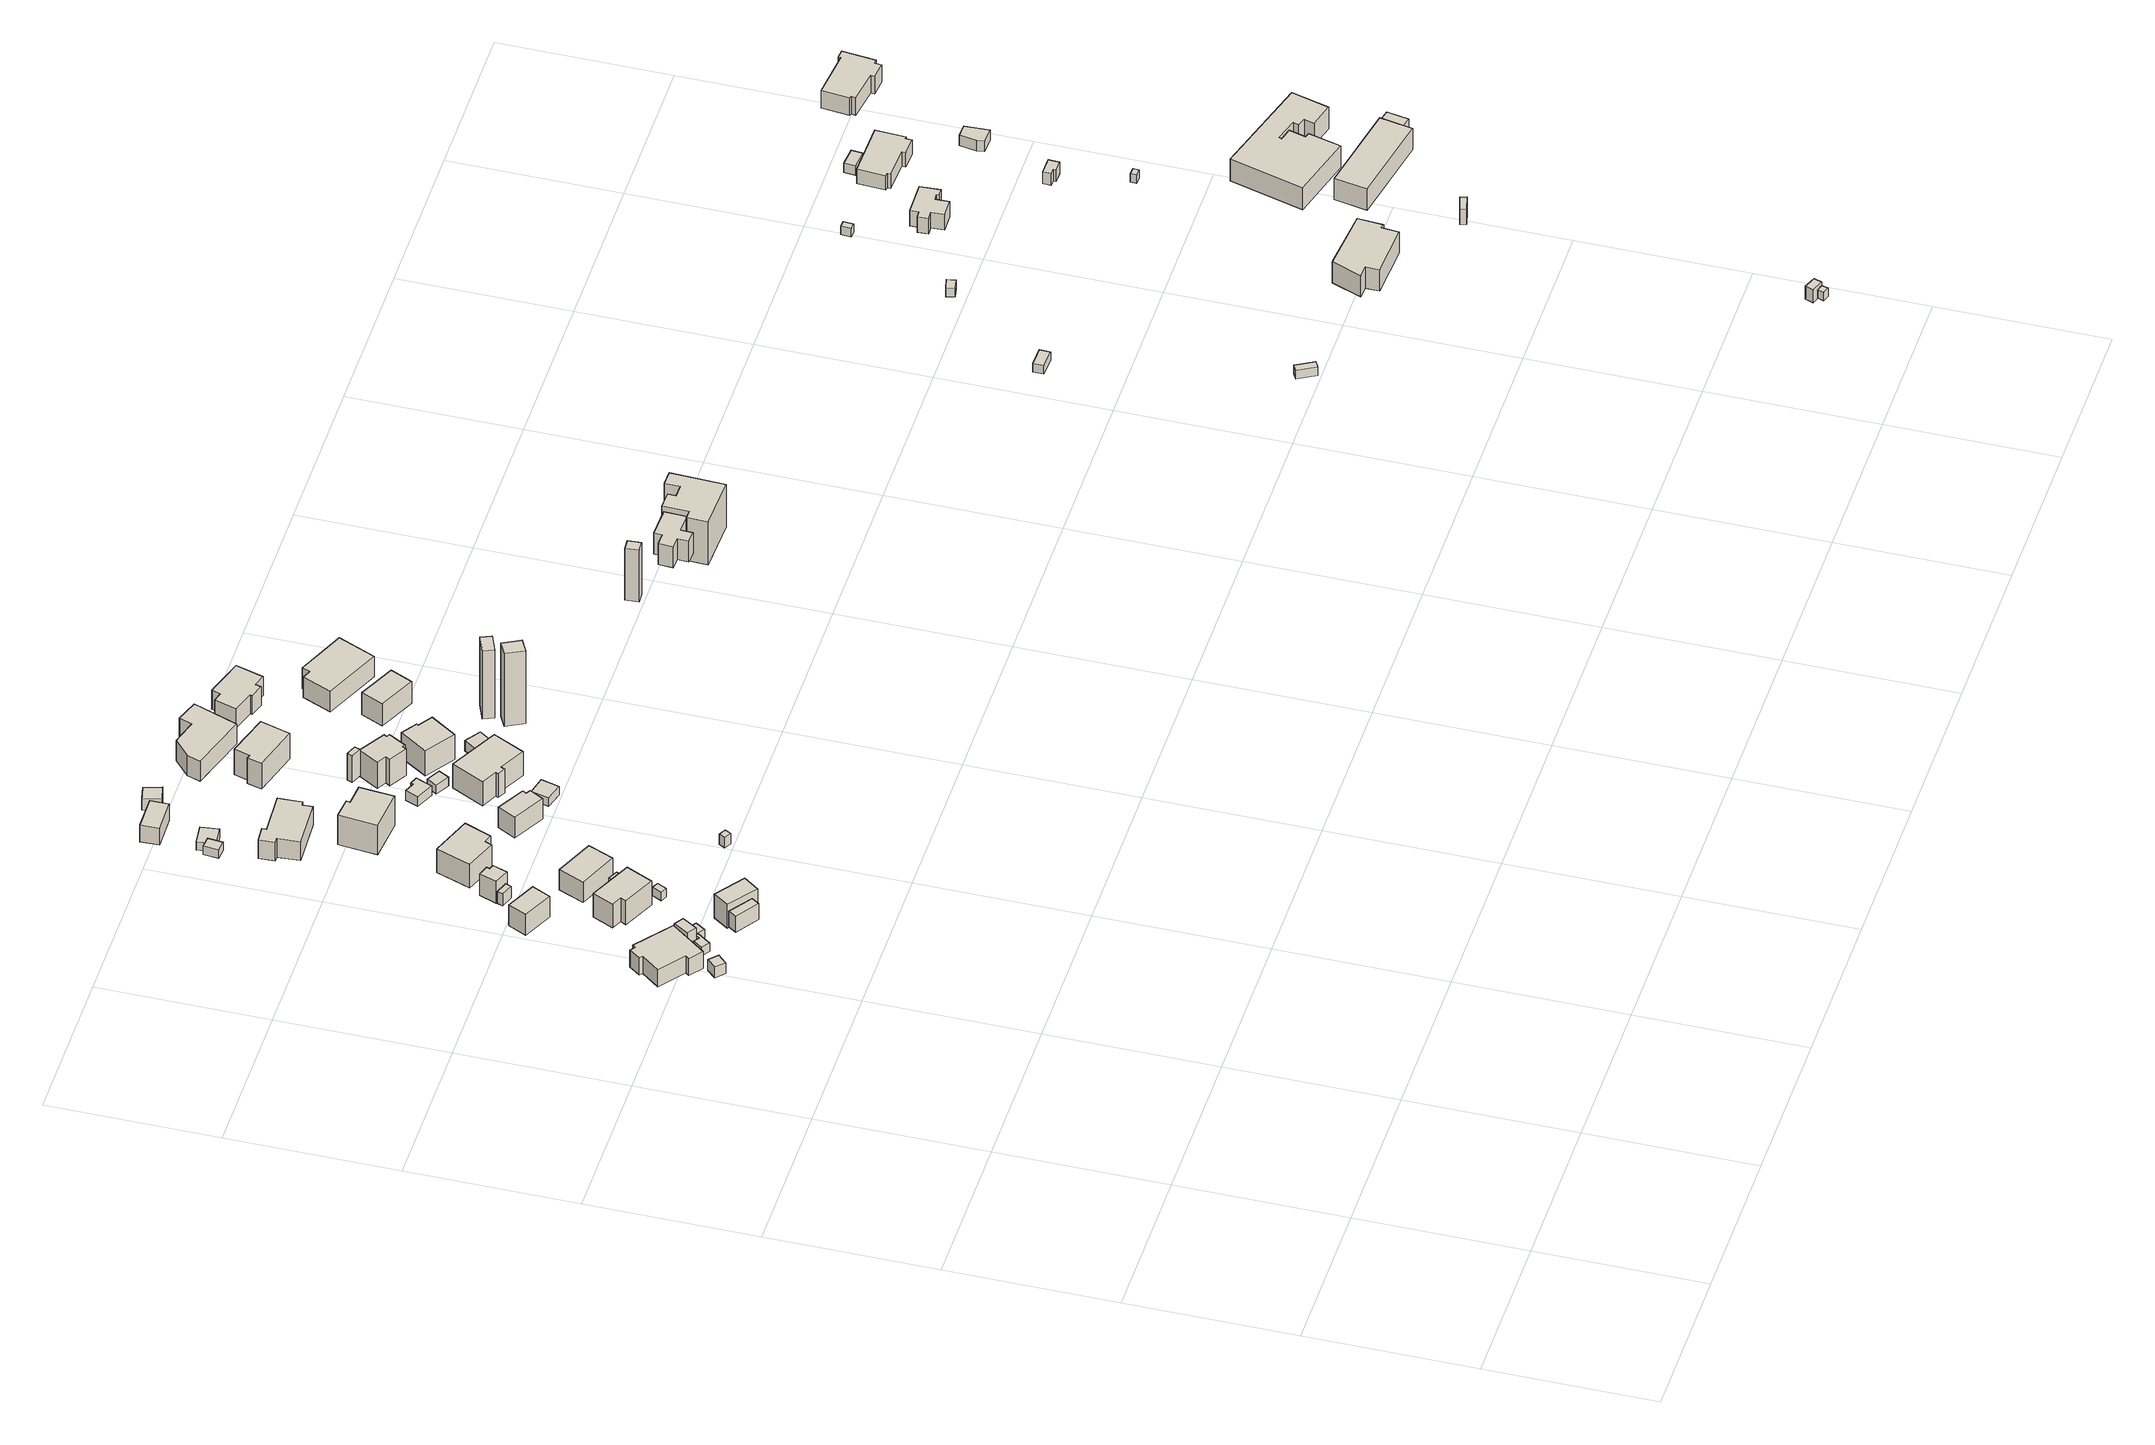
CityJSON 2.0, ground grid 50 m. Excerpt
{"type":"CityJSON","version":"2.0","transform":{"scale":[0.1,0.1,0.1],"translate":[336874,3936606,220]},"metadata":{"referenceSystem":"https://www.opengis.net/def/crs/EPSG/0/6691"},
"CityObjects":{
"building1":{"type":"Building","attributes":{"usage":"411","measuredHeight":4.4,"storeysAboveGround":1,"BuildingIDAttribute.prefecture":"14","BuildingIDAttribute.city":"14151","BuildingDetailAttribute.totalFloorArea":10.58,"BuildingDetailAttribute.buildingFootprintArea":10.58,"BuildingDetailAttribute.buildingStructureType":"601","BuildingDetailAttribute.buildingStructureOrgType":"1","BuildingDetailAttribute.orgUsage":"10","BuildingDetailAttribute.surveyYear":2015},"geometry":[{"type":"Solid","lod":"1","boundaries":[[[[0,1,2,3]],[[2,4,5,3]],[[1,6,4,2]],[[0,7,6,1]],[[3,5,7,0]],[[4,6,7,5]]]]}]},
"building2":{"type":"Building","attributes":{"usage":"411","measuredHeight":7.5,"storeysAboveGround":1,"BuildingIDAttribute.prefecture":"14","BuildingIDAttribute.city":"14151","BuildingDetailAttribute.totalFloorArea":153.77,"BuildingDetailAttribute.buildingFootprintArea":153.77,"BuildingDetailAttribute.buildingStructureType":"601","BuildingDetailAttribute.buildingStructureOrgType":"1","BuildingDetailAttribute.orgUsage":"10","BuildingDetailAttribute.surveyYear":2015},"geometry":[{"type":"Solid","lod":"1","boundaries":[[[[8,9,10,11,12,13,14,15,16,17]],[[16,18,19,17]],[[15,20,18,16]],[[14,21,20,15]],[[13,22,21,14]],[[12,23,22,13]],[[11,24,23,12]],[[10,25,24,11]],[[9,26,25,10]],[[8,27,26,9]],[[17,19,27,8]],[[18,20,21,22,23,24,25,26,27,19]]]]}]},
"building3":{"type":"Building","attributes":{"BuildingIDAttribute.prefecture":"14","BuildingIDAttribute.city":"14151","BuildingDetailAttribute.surveyYear":2015},"geometry":[{"type":"Solid","lod":"1","boundaries":[[[[28,29,30,31,32,33]],[[32,34,35,33]],[[31,36,34,32]],[[30,37,36,31]],[[29,38,37,30]],[[28,39,38,29]],[[33,35,39,28]],[[34,36,37,38,39,35]]]]}]},
"building4":{"type":"Building","attributes":{"usage":"411","measuredHeight":6.5,"storeysAboveGround":1,"BuildingIDAttribute.prefecture":"14","BuildingIDAttribute.city":"14151","BuildingDetailAttribute.totalFloorArea":54.73,"BuildingDetailAttribute.buildingFootprintArea":54.73,"BuildingDetailAttribute.buildingStructureType":"610","BuildingDetailAttribute.buildingStructureOrgType":"2","BuildingDetailAttribute.orgUsage":"10","BuildingDetailAttribute.surveyYear":2015},"geometry":[{"type":"Solid","lod":"1","boundaries":[[[[40,41,42,43]],[[42,44,45,43]],[[41,46,44,42]],[[40,47,46,41]],[[43,45,47,40]],[[44,46,47,45]]]]}]},
"building5":{"type":"Building","attributes":{"measuredHeight":3.3,"BuildingIDAttribute.prefecture":"14","BuildingIDAttribute.city":"14151","BuildingDetailAttribute.surveyYear":2015},"geometry":[{"type":"Solid","lod":"1","boundaries":[[[[48,49,50,51]],[[50,52,53,51]],[[49,54,52,50]],[[48,55,54,49]],[[51,53,55,48]],[[52,54,55,53]]]]}]},
"building6":{"type":"Building","attributes":{"usage":"411","measuredHeight":7.9,"storeysAboveGround":2,"BuildingIDAttribute.prefecture":"14","BuildingIDAttribute.city":"14151","BuildingDetailAttribute.totalFloorArea":84.66,"BuildingDetailAttribute.buildingFootprintArea":42.33,"BuildingDetailAttribute.buildingStructureType":"601","BuildingDetailAttribute.buildingStructureOrgType":"1","BuildingDetailAttribute.orgUsage":"10","BuildingDetailAttribute.surveyYear":2015},"geometry":[{"type":"Solid","lod":"1","boundaries":[[[[56,57,58,59]],[[58,60,61,59]],[[57,62,60,58]],[[56,63,62,57]],[[59,61,63,56]],[[60,62,63,61]]]]}]},
"building7":{"type":"Building","attributes":{"measuredHeight":14,"BuildingIDAttribute.prefecture":"14","BuildingIDAttribute.city":"14151","BuildingDetailAttribute.surveyYear":2015,"BuildingLandSlideRiskAttribute.description":"1","BuildingLandSlideRiskAttribute.areaType":"1"},"geometry":[{"type":"Solid","lod":"1","boundaries":[[[[64,65,66,67]],[[66,68,69,67]],[[65,70,68,66]],[[64,71,70,65]],[[67,69,71,64]],[[68,70,71,69]]]]}]},
"building8":{"type":"Building","attributes":{"usage":"411","measuredHeight":9.8,"storeysAboveGround":1,"BuildingIDAttribute.prefecture":"14","BuildingIDAttribute.city":"14151","BuildingDetailAttribute.totalFloorArea":97.08,"BuildingDetailAttribute.buildingFootprintArea":97.08,"BuildingDetailAttribute.buildingStructureType":"601","BuildingDetailAttribute.buildingStructureOrgType":"1","BuildingDetailAttribute.orgUsage":"10","BuildingDetailAttribute.surveyYear":2015},"geometry":[{"type":"Solid","lod":"1","boundaries":[[[[72,73,74,75,76,77]],[[76,78,79,77]],[[75,80,78,76]],[[74,81,80,75]],[[73,82,81,74]],[[72,83,82,73]],[[77,79,83,72]],[[78,80,81,82,83,79]]]]}]},
"building9":{"type":"Building","attributes":{"usage":"411","measuredHeight":14.3,"storeysAboveGround":1,"BuildingIDAttribute.prefecture":"14","BuildingIDAttribute.city":"14151","BuildingDetailAttribute.totalFloorArea":48.82,"BuildingDetailAttribute.buildingFootprintArea":48.82,"BuildingDetailAttribute.buildingStructureType":"601","BuildingDetailAttribute.buildingStructureOrgType":"1","BuildingDetailAttribute.orgUsage":"10","BuildingDetailAttribute.surveyYear":2015,"BuildingLandSlideRiskAttribute.description":"1","BuildingLandSlideRiskAttribute.areaType":"1"},"geometry":[{"type":"Solid","lod":"1","boundaries":[[[[84,85,86,87]],[[86,88,89,87]],[[85,90,88,86]],[[84,91,90,85]],[[87,89,91,84]],[[88,90,91,89]]]]}]},
"building10":{"type":"Building","attributes":{"measuredHeight":5.8,"BuildingIDAttribute.prefecture":"14","BuildingIDAttribute.city":"14151","BuildingDetailAttribute.surveyYear":2015},"geometry":[{"type":"Solid","lod":"1","boundaries":[[[[92,93,94,95]],[[94,96,97,95]],[[93,98,96,94]],[[92,99,98,93]],[[95,97,99,92]],[[96,98,99,97]]]]}]},
"building11":{"type":"Building","attributes":{"usage":"411","measuredHeight":8.1,"storeysAboveGround":1,"BuildingIDAttribute.prefecture":"14","BuildingIDAttribute.city":"14151","BuildingDetailAttribute.totalFloorArea":20.91,"BuildingDetailAttribute.buildingFootprintArea":20.91,"BuildingDetailAttribute.buildingStructureType":"601","BuildingDetailAttribute.buildingStructureOrgType":"1","BuildingDetailAttribute.orgUsage":"10","BuildingDetailAttribute.surveyYear":2015},"geometry":[{"type":"Solid","lod":"1","boundaries":[[[[100,101,102,103,104,105]],[[104,106,107,105]],[[103,108,106,104]],[[102,109,108,103]],[[101,110,109,102]],[[100,111,110,101]],[[105,107,111,100]],[[106,108,109,110,111,107]]]]}]},
"building12":{"type":"Building","attributes":{"BuildingIDAttribute.prefecture":"14","BuildingIDAttribute.city":"14151","BuildingDetailAttribute.surveyYear":2015},"geometry":[{"type":"Solid","lod":"1","boundaries":[[[[112,113,114,115]],[[114,116,117,115]],[[113,118,116,114]],[[112,119,118,113]],[[115,117,119,112]],[[116,118,119,117]]]]}]},
"building13":{"type":"Building","attributes":{"measuredHeight":3.6,"BuildingIDAttribute.prefecture":"14","BuildingIDAttribute.city":"14151","BuildingDetailAttribute.surveyYear":2015},"geometry":[{"type":"Solid","lod":"1","boundaries":[[[[120,121,122,123]],[[122,124,125,123]],[[121,126,124,122]],[[120,127,126,121]],[[123,125,127,120]],[[124,126,127,125]]]]}]},
"building14":{"type":"Building","attributes":{"usage":"411","measuredHeight":8.9,"storeysAboveGround":1,"BuildingIDAttribute.prefecture":"14","BuildingIDAttribute.city":"14151","BuildingDetailAttribute.totalFloorArea":82.76,"BuildingDetailAttribute.buildingFootprintArea":82.76,"BuildingDetailAttribute.buildingStructureType":"601","BuildingDetailAttribute.buildingStructureOrgType":"1","BuildingDetailAttribute.orgUsage":"10","BuildingDetailAttribute.surveyYear":2015},"geometry":[{"type":"Solid","lod":"1","boundaries":[[[[128,129,130,131]],[[130,132,133,131]],[[129,134,132,130]],[[128,135,134,129]],[[131,133,135,128]],[[132,134,135,133]]]]}]},
"building15":{"type":"Building","attributes":{"usage":"411","measuredHeight":10.6,"storeysAboveGround":1,"BuildingIDAttribute.prefecture":"14","BuildingIDAttribute.city":"14151","BuildingDetailAttribute.totalFloorArea":107.35,"BuildingDetailAttribute.buildingFootprintArea":107.35,"BuildingDetailAttribute.buildingStructureType":"601","BuildingDetailAttribute.buildingStructureOrgType":"1","BuildingDetailAttribute.orgUsage":"10","BuildingDetailAttribute.surveyYear":2015},"geometry":[{"type":"Solid","lod":"1","boundaries":[[[[136,137,138,139,140,141]],[[140,142,143,141]],[[139,144,142,140]],[[138,145,144,139]],[[137,146,145,138]],[[136,147,146,137]],[[141,143,147,136]],[[142,144,145,146,147,143]]]]}]},
"building16":{"type":"Building","attributes":{"BuildingIDAttribute.prefecture":"14","BuildingIDAttribute.city":"14151","BuildingDetailAttribute.surveyYear":2015},"geometry":[{"type":"Solid","lod":"1","boundaries":[[[[148,149,150,151]],[[150,152,153,151]],[[149,154,152,150]],[[148,155,154,149]],[[151,153,155,148]],[[152,154,155,153]]]]}]},
"building17":{"type":"Building","attributes":{"usage":"411","storeysAboveGround":1,"BuildingIDAttribute.prefecture":"14","BuildingIDAttribute.city":"14151","BuildingDetailAttribute.totalFloorArea":27.87,"BuildingDetailAttribute.buildingFootprintArea":27.87,"BuildingDetailAttribute.buildingStructureType":"601","BuildingDetailAttribute.buildingStructureOrgType":"1","BuildingDetailAttribute.orgUsage":"10","BuildingDetailAttribute.surveyYear":2015},"geometry":[{"type":"Solid","lod":"1","boundaries":[[[[156,157,158,159]],[[158,160,161,159]],[[157,162,160,158]],[[156,163,162,157]],[[159,161,163,156]],[[160,162,163,161]]]]}]},
"building18":{"type":"Building","attributes":{"usage":"422","measuredHeight":7.8,"storeysAboveGround":2,"BuildingIDAttribute.prefecture":"14","BuildingIDAttribute.city":"14151","BuildingDetailAttribute.totalFloorArea":240.79,"BuildingDetailAttribute.buildingFootprintArea":120.39,"BuildingDetailAttribute.buildingStructureType":"601","BuildingDetailAttribute.buildingStructureOrgType":"1","BuildingDetailAttribute.orgUsage":"137","BuildingDetailAttribute.surveyYear":2015},"geometry":[{"type":"Solid","lod":"1","boundaries":[[[[164,165,166,167,168,169,170,171,172,173]],[[172,174,175,173]],[[171,176,174,172]],[[170,177,176,171]],[[169,178,177,170]],[[168,179,178,169]],[[167,180,179,168]],[[166,181,180,167]],[[165,182,181,166]],[[164,183,182,165]],[[173,175,183,164]],[[174,176,177,178,179,180,181,182,183,175]]]]}]},
"building19":{"type":"Building","attributes":{"measuredHeight":4.5,"BuildingIDAttribute.prefecture":"14","BuildingIDAttribute.city":"14151","BuildingDetailAttribute.surveyYear":2015,"BuildingLandSlideRiskAttribute.description":"1","BuildingLandSlideRiskAttribute.areaType":"1"},"geometry":[{"type":"Solid","lod":"1","boundaries":[[[[184,185,186,187]],[[186,188,189,187]],[[185,190,188,186]],[[184,191,190,185]],[[187,189,191,184]],[[188,190,191,189]]]]}]},
"building20":{"type":"Building","attributes":{"usage":"411","measuredHeight":7.5,"storeysAboveGround":1,"BuildingIDAttribute.prefecture":"14","BuildingIDAttribute.city":"14151","BuildingDetailAttribute.totalFloorArea":47.22,"BuildingDetailAttribute.buildingFootprintArea":47.22,"BuildingDetailAttribute.buildingStructureType":"601","BuildingDetailAttribute.buildingStructureOrgType":"1","BuildingDetailAttribute.orgUsage":"10","BuildingDetailAttribute.surveyYear":2015},"geometry":[{"type":"Solid","lod":"1","boundaries":[[[[192,193,194,195]],[[194,196,197,195]],[[193,198,196,194]],[[192,199,198,193]],[[195,197,199,192]],[[196,198,199,197]]]]}]},
"building21":{"type":"Building","attributes":{"measuredHeight":11.7,"BuildingIDAttribute.prefecture":"14","BuildingIDAttribute.city":"14151","BuildingDetailAttribute.surveyYear":2015},"geometry":[{"type":"Solid","lod":"1","boundaries":[[[[200,201,202,203,204,205]],[[204,206,207,205]],[[203,208,206,204]],[[202,209,208,203]],[[201,210,209,202]],[[200,211,210,201]],[[205,207,211,200]],[[206,208,209,210,211,207]]]]}]},
"building22":{"type":"Building","attributes":{"usage":"411","measuredHeight":9.3,"storeysAboveGround":1,"BuildingIDAttribute.prefecture":"14","BuildingIDAttribute.city":"14151","BuildingDetailAttribute.totalFloorArea":50.62,"BuildingDetailAttribute.buildingFootprintArea":50.62,"BuildingDetailAttribute.buildingStructureType":"601","BuildingDetailAttribute.buildingStructureOrgType":"1","BuildingDetailAttribute.orgUsage":"10","BuildingDetailAttribute.surveyYear":2015},"geometry":[{"type":"Solid","lod":"1","boundaries":[[[[212,213,214,215,216,217]],[[216,218,219,217]],[[215,220,218,216]],[[214,221,220,215]],[[213,222,221,214]],[[212,223,222,213]],[[217,219,223,212]],[[218,220,221,222,223,219]]]]}]},
"building23":{"type":"Building","attributes":{"usage":"411","measuredHeight":4.7,"storeysAboveGround":1,"BuildingIDAttribute.prefecture":"14","BuildingIDAttribute.city":"14151","BuildingDetailAttribute.totalFloorArea":20.16,"BuildingDetailAttribute.buildingFootprintArea":20.16,"BuildingDetailAttribute.buildingStructureType":"601","BuildingDetailAttribute.buildingStructureOrgType":"1","BuildingDetailAttribute.orgUsage":"10","BuildingDetailAttribute.surveyYear":2015},"geometry":[{"type":"Solid","lod":"1","boundaries":[[[[224,225,226,227]],[[226,228,229,227]],[[225,230,228,226]],[[224,231,230,225]],[[227,229,231,224]],[[228,230,231,229]]]]}]},
"building24":{"type":"Building","attributes":{"usage":"411","measuredHeight":3.9,"storeysAboveGround":1,"BuildingIDAttribute.prefecture":"14","BuildingIDAttribute.city":"14151","BuildingDetailAttribute.totalFloorArea":21.6,"BuildingDetailAttribute.buildingFootprintArea":21.6,"BuildingDetailAttribute.buildingStructureType":"601","BuildingDetailAttribute.buildingStructureOrgType":"1","BuildingDetailAttribute.orgUsage":"10","BuildingDetailAttribute.surveyYear":2015},"geometry":[{"type":"Solid","lod":"1","boundaries":[[[[232,233,234,235,236,237]],[[236,238,239,237]],[[235,240,238,236]],[[234,241,240,235]],[[233,242,241,234]],[[232,243,242,233]],[[237,239,243,232]],[[238,240,241,242,243,239]]]]}]},
"building25":{"type":"Building","attributes":{"usage":"411","storeysAboveGround":1,"BuildingIDAttribute.prefecture":"14","BuildingIDAttribute.city":"14151","BuildingDetailAttribute.totalFloorArea":25.64,"BuildingDetailAttribute.buildingFootprintArea":25.64,"BuildingDetailAttribute.buildingStructureType":"601","BuildingDetailAttribute.buildingStructureOrgType":"1","BuildingDetailAttribute.orgUsage":"10","BuildingDetailAttribute.surveyYear":2015},"geometry":[{"type":"Solid","lod":"1","boundaries":[[[[244,245,246,247]],[[246,248,249,247]],[[245,250,248,246]],[[244,251,250,245]],[[247,249,251,244]],[[248,250,251,249]]]]}]},
"building26":{"type":"Building","attributes":{"measuredHeight":4.1,"BuildingIDAttribute.prefecture":"14","BuildingIDAttribute.city":"14151","BuildingDetailAttribute.surveyYear":2015},"geometry":[{"type":"Solid","lod":"1","boundaries":[[[[252,253,254,255]],[[254,256,257,255]],[[253,258,256,254]],[[252,259,258,253]],[[255,257,259,252]],[[256,258,259,257]]]]}]},
"building27":{"type":"Building","attributes":{"usage":"411","measuredHeight":10,"storeysAboveGround":2,"BuildingIDAttribute.prefecture":"14","BuildingIDAttribute.city":"14151","BuildingDetailAttribute.totalFloorArea":297.72,"BuildingDetailAttribute.buildingFootprintArea":148.86,"BuildingDetailAttribute.buildingStructureType":"610","BuildingDetailAttribute.buildingStructureOrgType":"2","BuildingDetailAttribute.orgUsage":"10","BuildingDetailAttribute.surveyYear":2015},"geometry":[{"type":"Solid","lod":"1","boundaries":[[[[260,261,262,263,264,265,266,267]],[[266,268,269,267]],[[265,270,268,266]],[[264,271,270,265]],[[263,272,271,264]],[[262,273,272,263]],[[261,274,273,262]],[[260,275,274,261]],[[267,269,275,260]],[[268,270,271,272,273,274,275,269]]]]}]},
"building28":{"type":"Building","attributes":{"measuredHeight":13.8,"BuildingIDAttribute.prefecture":"14","BuildingIDAttribute.city":"14151","BuildingDetailAttribute.surveyYear":2015},"geometry":[{"type":"Solid","lod":"1","boundaries":[[[[276,277,278,279]],[[278,280,281,279]],[[277,282,280,278]],[[276,283,282,277]],[[279,281,283,276]],[[280,282,283,281]]]]}]},
"building29":{"type":"Building","attributes":{"usage":"411","measuredHeight":10.7,"storeysAboveGround":2,"BuildingIDAttribute.prefecture":"14","BuildingIDAttribute.city":"14151","BuildingDetailAttribute.totalFloorArea":132.9,"BuildingDetailAttribute.buildingFootprintArea":66.45,"BuildingDetailAttribute.buildingStructureType":"610","BuildingDetailAttribute.buildingStructureOrgType":"2","BuildingDetailAttribute.orgUsage":"10","BuildingDetailAttribute.surveyYear":2015},"geometry":[{"type":"Solid","lod":"1","boundaries":[[[[284,285,286,287,288,289,290,291,292,293]],[[292,294,295,293]],[[291,296,294,292]],[[290,297,296,291]],[[289,298,297,290]],[[288,299,298,289]],[[287,300,299,288]],[[286,301,300,287]],[[285,302,301,286]],[[284,303,302,285]],[[293,295,303,284]],[[294,296,297,298,299,300,301,302,303,295]]]]}]},
"building30":{"type":"Building","attributes":{"usage":"411","measuredHeight":11,"storeysAboveGround":2,"BuildingIDAttribute.prefecture":"14","BuildingIDAttribute.city":"14151","BuildingDetailAttribute.totalFloorArea":171.11,"BuildingDetailAttribute.buildingFootprintArea":85.56,"BuildingDetailAttribute.buildingStructureType":"601","BuildingDetailAttribute.buildingStructureOrgType":"1","BuildingDetailAttribute.orgUsage":"10","BuildingDetailAttribute.surveyYear":2015},"geometry":[{"type":"Solid","lod":"1","boundaries":[[[[304,305,306,307,308,309]],[[308,310,311,309]],[[307,312,310,308]],[[306,313,312,307]],[[305,314,313,306]],[[304,315,314,305]],[[309,311,315,304]],[[310,312,313,314,315,311]]]]}]},
"building31":{"type":"Building","attributes":{"usage":"413","measuredHeight":8.9,"storeysAboveGround":2,"BuildingIDAttribute.prefecture":"14","BuildingIDAttribute.city":"14151","BuildingDetailAttribute.totalFloorArea":342.87,"BuildingDetailAttribute.buildingFootprintArea":171.44,"BuildingDetailAttribute.buildingStructureType":"601","BuildingDetailAttribute.buildingStructureOrgType":"1","BuildingDetailAttribute.orgUsage":"30","BuildingDetailAttribute.surveyYear":2015},"geometry":[{"type":"Solid","lod":"1","boundaries":[[[[316,317,318,319,320,321,322]],[[321,323,324,322]],[[320,325,323,321]],[[319,326,325,320]],[[318,327,326,319]],[[317,328,327,318]],[[316,329,328,317]],[[322,324,329,316]],[[323,325,326,327,328,329,324]]]]}]},
"building32":{"type":"Building","attributes":{"usage":"411","measuredHeight":9.3,"storeysAboveGround":2,"BuildingIDAttribute.prefecture":"14","BuildingIDAttribute.city":"14151","BuildingDetailAttribute.totalFloorArea":166.06,"BuildingDetailAttribute.buildingFootprintArea":83.03,"BuildingDetailAttribute.buildingStructureType":"610","BuildingDetailAttribute.buildingStructureOrgType":"2","BuildingDetailAttribute.orgUsage":"10","BuildingDetailAttribute.surveyYear":2015},"geometry":[{"type":"Solid","lod":"1","boundaries":[[[[330,331,332,333,334,335]],[[334,336,337,335]],[[333,338,336,334]],[[332,339,338,333]],[[331,340,339,332]],[[330,341,340,331]],[[335,337,341,330]],[[336,338,339,340,341,337]]]]}]},
"building33":{"type":"Building","attributes":{"measuredHeight":4.1,"BuildingIDAttribute.prefecture":"14","BuildingIDAttribute.city":"14151","BuildingDetailAttribute.surveyYear":2015},"geometry":[{"type":"Solid","lod":"1","boundaries":[[[[342,343,344,345]],[[344,346,347,345]],[[343,348,346,344]],[[342,349,348,343]],[[345,347,349,342]],[[346,348,349,347]]]]}]},
"building34":{"type":"Building","attributes":{"usage":"411","measuredHeight":9,"storeysAboveGround":2,"BuildingIDAttribute.prefecture":"14","BuildingIDAttribute.city":"14151","BuildingDetailAttribute.totalFloorArea":190.29,"BuildingDetailAttribute.buildingFootprintArea":95.15,"BuildingDetailAttribute.buildingStructureType":"601","BuildingDetailAttribute.buildingStructureOrgType":"1","BuildingDetailAttribute.orgUsage":"10","BuildingDetailAttribute.surveyYear":2015},"geometry":[{"type":"Solid","lod":"1","boundaries":[[[[350,351,352,353,354,355,356,357,358,359]],[[358,360,361,359]],[[357,362,360,358]],[[356,363,362,357]],[[355,364,363,356]],[[354,365,364,355]],[[353,366,365,354]],[[352,367,366,353]],[[351,368,367,352]],[[350,369,368,351]],[[359,361,369,350]],[[360,362,363,364,365,366,367,368,369,361]]]]}]},
"building35":{"type":"Building","attributes":{"usage":"411","measuredHeight":11.6,"storeysAboveGround":2,"BuildingIDAttribute.prefecture":"14","BuildingIDAttribute.city":"14151","BuildingDetailAttribute.totalFloorArea":122.32,"BuildingDetailAttribute.buildingFootprintArea":61.16,"BuildingDetailAttribute.buildingStructureType":"601","BuildingDetailAttribute.buildingStructureOrgType":"1","BuildingDetailAttribute.orgUsage":"10","BuildingDetailAttribute.surveyYear":2015},"geometry":[{"type":"Solid","lod":"1","boundaries":[[[[370,371,372,373]],[[372,374,375,373]],[[371,376,374,372]],[[370,377,376,371]],[[373,375,377,370]],[[374,376,377,375]]]]}]},
"building36":{"type":"Building","attributes":{"usage":"411","measuredHeight":9.1,"storeysAboveGround":1,"BuildingIDAttribute.prefecture":"14","BuildingIDAttribute.city":"14151","BuildingDetailAttribute.totalFloorArea":172.63,"BuildingDetailAttribute.buildingFootprintArea":172.63,"BuildingDetailAttribute.buildingStructureType":"601","BuildingDetailAttribute.buildingStructureOrgType":"1","BuildingDetailAttribute.orgUsage":"10","BuildingDetailAttribute.surveyYear":2015},"geometry":[{"type":"Solid","lod":"1","boundaries":[[[[378,379,380,381,382,383]],[[382,384,385,383]],[[381,386,384,382]],[[380,387,386,381]],[[379,388,387,380]],[[378,389,388,379]],[[383,385,389,378]],[[384,386,387,388,389,385]]]]}]},
"building37":{"type":"Building","attributes":{"measuredHeight":27.4,"BuildingIDAttribute.prefecture":"14","BuildingIDAttribute.city":"14151","BuildingDetailAttribute.surveyYear":2015,"BuildingLandSlideRiskAttribute.description":"1","BuildingLandSlideRiskAttribute.areaType":"1"},"geometry":[{"type":"Solid","lod":"1","boundaries":[[[[390,391,392,393]],[[392,394,395,393]],[[391,396,394,392]],[[390,397,396,391]],[[393,395,397,390]],[[394,396,397,395]]]]}]},
"building38":{"type":"Building","attributes":{"usage":"411","measuredHeight":25.6,"storeysAboveGround":1,"BuildingIDAttribute.prefecture":"14","BuildingIDAttribute.city":"14151","BuildingDetailAttribute.totalFloorArea":17.59,"BuildingDetailAttribute.buildingFootprintArea":17.59,"BuildingDetailAttribute.buildingStructureType":"601","BuildingDetailAttribute.buildingStructureOrgType":"1","BuildingDetailAttribute.orgUsage":"10","BuildingDetailAttribute.surveyYear":2015,"BuildingLandSlideRiskAttribute.description":"1","BuildingLandSlideRiskAttribute.areaType":"1"},"geometry":[{"type":"Solid","lod":"1","boundaries":[[[[398,399,400,401]],[[400,402,403,401]],[[399,404,402,400]],[[398,405,404,399]],[[401,403,405,398]],[[402,404,405,403]]]]}]},
"building39":{"type":"Building","attributes":{"measuredHeight":18.5,"BuildingIDAttribute.prefecture":"14","BuildingIDAttribute.city":"14151","BuildingDetailAttribute.surveyYear":2015,"BuildingLandSlideRiskAttribute.description":"1","BuildingLandSlideRiskAttribute.areaType":"1"},"geometry":[{"type":"Solid","lod":"1","boundaries":[[[[406,407,408,409]],[[408,410,411,409]],[[407,412,410,408]],[[406,413,412,407]],[[409,411,413,406]],[[410,412,413,411]]]]}]},
"building40":{"type":"Building","attributes":{"measuredHeight":8.3,"BuildingIDAttribute.prefecture":"14","BuildingIDAttribute.city":"14151","BuildingDetailAttribute.surveyYear":2015,"BuildingLandSlideRiskAttribute.description":"1","BuildingLandSlideRiskAttribute.areaType":"1"},"geometry":[{"type":"Solid","lod":"1","boundaries":[[[[414,415,416,417,418,419,420,421,422,423]],[[422,424,425,423]],[[421,426,424,422]],[[420,427,426,421]],[[419,428,427,420]],[[418,429,428,419]],[[417,430,429,418]],[[416,431,430,417]],[[415,432,431,416]],[[414,433,432,415]],[[423,425,433,414]],[[424,426,427,428,429,430,431,432,433,425]]]]}]},
"building41":{"type":"Building","attributes":{"BuildingIDAttribute.prefecture":"14","BuildingIDAttribute.city":"14151","BuildingDetailAttribute.surveyYear":2015},"geometry":[{"type":"Solid","lod":"1","boundaries":[[[[434,435,436,437]],[[436,438,439,437]],[[435,440,438,436]],[[434,441,440,435]],[[437,439,441,434]],[[438,440,441,439]]]]}]},
"building42":{"type":"Building","attributes":{"BuildingIDAttribute.prefecture":"14","BuildingIDAttribute.city":"14151","BuildingDetailAttribute.surveyYear":2015},"geometry":[{"type":"Solid","lod":"1","boundaries":[[[[442,443,444,445]],[[444,446,447,445]],[[443,448,446,444]],[[442,449,448,443]],[[445,447,449,442]],[[446,448,449,447]]]]}]},
"building43":{"type":"Building","attributes":{"measuredHeight":5.1,"BuildingIDAttribute.prefecture":"14","BuildingIDAttribute.city":"14151","BuildingDetailAttribute.surveyYear":2015},"geometry":[{"type":"Solid","lod":"1","boundaries":[[[[450,451,452,453]],[[452,454,455,453]],[[451,456,454,452]],[[450,457,456,451]],[[453,455,457,450]],[[454,456,457,455]]]]}]},
"building44":{"type":"Building","attributes":{"measuredHeight":15.2,"BuildingIDAttribute.prefecture":"14","BuildingIDAttribute.city":"14151","BuildingDetailAttribute.surveyYear":2015,"BuildingLandSlideRiskAttribute.description":"1","BuildingLandSlideRiskAttribute.areaType":"1"},"geometry":[{"type":"Solid","lod":"1","boundaries":[[[[458,459,460,461,462,463,464,465,466,467]],[[466,468,469,467]],[[465,470,468,466]],[[464,471,470,465]],[[463,472,471,464]],[[462,473,472,463]],[[461,474,473,462]],[[460,475,474,461]],[[459,476,475,460]],[[458,477,476,459]],[[467,469,477,458]],[[468,470,471,472,473,474,475,476,477,469]]]]}]},
"building45":{"type":"Building","attributes":{"BuildingIDAttribute.prefecture":"14","BuildingIDAttribute.city":"14151","BuildingDetailAttribute.surveyYear":2015,"BuildingLandSlideRiskAttribute.description":"1","BuildingLandSlideRiskAttribute.areaType":"1"},"geometry":[{"type":"Solid","lod":"1","boundaries":[[[[478,479,480,481]],[[480,482,483,481]],[[479,484,482,480]],[[478,485,484,479]],[[481,483,485,478]],[[482,484,485,483]]]]}]},
"building46":{"type":"Building","attributes":{"usage":"413","measuredHeight":8.7,"storeysAboveGround":1,"BuildingIDAttribute.prefecture":"14","BuildingIDAttribute.city":"14151","BuildingDetailAttribute.totalFloorArea":204.64,"BuildingDetailAttribute.buildingFootprintArea":204.64,"BuildingDetailAttribute.buildingStructureType":"601","BuildingDetailAttribute.buildingStructureOrgType":"1","BuildingDetailAttribute.orgUsage":"30","BuildingDetailAttribute.surveyYear":2015},"geometry":[{"type":"Solid","lod":"1","boundaries":[[[[486,487,488,489,490,491,492,493]],[[492,494,495,493]],[[491,496,494,492]],[[490,497,496,491]],[[489,498,497,490]],[[488,499,498,489]],[[487,500,499,488]],[[486,501,500,487]],[[493,495,501,486]],[[494,496,497,498,499,500,501,495]]]]}]},
"building47":{"type":"Building","attributes":{"BuildingIDAttribute.prefecture":"14","BuildingIDAttribute.city":"14151","BuildingDetailAttribute.surveyYear":2015},"geometry":[{"type":"Solid","lod":"1","boundaries":[[[[502,503,504,505]],[[504,506,507,505]],[[503,508,506,504]],[[502,509,508,503]],[[505,507,509,502]],[[506,508,509,507]]]]}]},
"building48":{"type":"Building","attributes":{"measuredHeight":5.7,"BuildingIDAttribute.prefecture":"14","BuildingIDAttribute.city":"14151","BuildingDetailAttribute.surveyYear":2015},"geometry":[{"type":"Solid","lod":"1","boundaries":[[[[510,511,512,513]],[[512,514,515,513]],[[511,516,514,512]],[[510,517,516,511]],[[513,515,517,510]],[[514,516,517,515]]]]}]},
"building49":{"type":"Building","attributes":{"BuildingIDAttribute.prefecture":"14","BuildingIDAttribute.city":"14151","BuildingDetailAttribute.surveyYear":2015,"BuildingLandSlideRiskAttribute.description":"1","BuildingLandSlideRiskAttribute.areaType":"1"},"geometry":[{"type":"Solid","lod":"1","boundaries":[[[[518,519,520,521]],[[520,522,523,521]],[[519,524,522,520]],[[518,525,524,519]],[[521,523,525,518]],[[522,524,525,523]]]]}]},
"building50":{"type":"Building","attributes":{"usage":"422","measuredHeight":8.1,"storeysAboveGround":1,"BuildingIDAttribute.prefecture":"14","BuildingIDAttribute.city":"14151","BuildingDetailAttribute.totalFloorArea":216.91,"BuildingDetailAttribute.buildingFootprintArea":216.91,"BuildingDetailAttribute.buildingStructureType":"601","BuildingDetailAttribute.buildingStructureOrgType":"1","BuildingDetailAttribute.orgUsage":"138","BuildingDetailAttribute.surveyYear":2015,"BuildingLandSlideRiskAttribute.description":"1","BuildingLandSlideRiskAttribute.areaType":"1"},"geometry":[{"type":"Solid","lod":"1","boundaries":[[[[526,527,528,529]],[[528,530,531,529]],[[527,532,530,528]],[[526,533,532,527]],[[529,531,533,526]],[[530,532,533,531]]]]}]},
"building51":{"type":"Building","attributes":{"usage":"411","measuredHeight":6,"storeysAboveGround":1,"BuildingIDAttribute.prefecture":"14","BuildingIDAttribute.city":"14151","BuildingDetailAttribute.totalFloorArea":71.55,"BuildingDetailAttribute.buildingFootprintArea":71.55,"BuildingDetailAttribute.buildingStructureType":"601","BuildingDetailAttribute.buildingStructureOrgType":"1","BuildingDetailAttribute.orgUsage":"10","BuildingDetailAttribute.surveyYear":2015},"geometry":[{"type":"Solid","lod":"1","boundaries":[[[[534,535,536,537,538,539,540,541,542,543,544,545]],[[544,546,547,545]],[[543,548,546,544]],[[542,549,548,543]],[[541,550,549,542]],[[540,551,550,541]],[[539,552,551,540]],[[538,553,552,539]],[[537,554,553,538]],[[536,555,554,537]],[[535,556,555,536]],[[534,557,556,535]],[[545,547,557,534]],[[546,548,549,550,551,552,553,554,555,556,557,547]]]]}]},
"building52":{"type":"Building","attributes":{"BuildingIDAttribute.prefecture":"14","BuildingIDAttribute.city":"14151","BuildingDetailAttribute.surveyYear":2015},"geometry":[{"type":"Solid","lod":"1","boundaries":[[[[558,559,560,561]],[[560,562,563,561]],[[559,564,562,560]],[[558,565,564,559]],[[561,563,565,558]],[[562,564,565,563]]]]}]},
"building53":{"type":"Building","attributes":{"usage":"422","measuredHeight":10.8,"storeysAboveGround":1,"BuildingIDAttribute.prefecture":"14","BuildingIDAttribute.city":"14151","BuildingDetailAttribute.totalFloorArea":445.87,"BuildingDetailAttribute.buildingFootprintArea":445.87,"BuildingDetailAttribute.buildingStructureType":"610","BuildingDetailAttribute.buildingStructureOrgType":"2","BuildingDetailAttribute.orgUsage":"138","BuildingDetailAttribute.surveyYear":2015},"geometry":[{"type":"Solid","lod":"1","boundaries":[[[[566,567,568,569,570,571,572,573,574,575,576,577,578,579]],[[578,580,581,579]],[[577,582,580,578]],[[576,583,582,577]],[[575,584,583,576]],[[574,585,584,575]],[[573,586,585,574]],[[572,587,586,573]],[[571,588,587,572]],[[570,589,588,571]],[[569,590,589,570]],[[568,591,590,569]],[[567,592,591,568]],[[566,593,592,567]],[[579,581,593,566]],[[580,582,583,584,585,586,587,588,589,590,591,592,593,581]]]]}]},
"building54":{"type":"Building","attributes":{"measuredHeight":4.6,"BuildingIDAttribute.prefecture":"14","BuildingIDAttribute.city":"14151","BuildingDetailAttribute.surveyYear":2015},"geometry":[{"type":"Solid","lod":"1","boundaries":[[[[594,595,596,597,598,599]],[[598,600,601,599]],[[597,602,600,598]],[[596,603,602,597]],[[595,604,603,596]],[[594,605,604,595]],[[599,601,605,594]],[[600,602,603,604,605,601]]]]}]},
"building55":{"type":"Building","attributes":{"measuredHeight":3.7,"BuildingIDAttribute.prefecture":"14","BuildingIDAttribute.city":"14151","BuildingDetailAttribute.surveyYear":2015},"geometry":[{"type":"Solid","lod":"1","boundaries":[[[[606,607,608,609]],[[608,610,611,609]],[[607,612,610,608]],[[606,613,612,607]],[[609,611,613,606]],[[610,612,613,611]]]]}]},
"building56":{"type":"Building","attributes":{"usage":"422","measuredHeight":4.8,"storeysAboveGround":1,"BuildingIDAttribute.prefecture":"14","BuildingIDAttribute.city":"14151","BuildingDetailAttribute.totalFloorArea":19.25,"BuildingDetailAttribute.buildingFootprintArea":19.25,"BuildingDetailAttribute.buildingStructureType":"601","BuildingDetailAttribute.buildingStructureOrgType":"1","BuildingDetailAttribute.orgUsage":"138","BuildingDetailAttribute.surveyYear":2015,"BuildingLandSlideRiskAttribute.description":"1","BuildingLandSlideRiskAttribute.areaType":"1"},"geometry":[{"type":"Solid","lod":"1","boundaries":[[[[614,615,616,617]],[[616,618,619,617]],[[615,620,618,616]],[[614,621,620,615]],[[617,619,621,614]],[[618,620,621,619]]]]}]},
"building57":{"type":"Building","attributes":{"usage":"411","measuredHeight":7.2,"storeysAboveGround":1,"BuildingIDAttribute.prefecture":"14","BuildingIDAttribute.city":"14151","BuildingDetailAttribute.totalFloorArea":137.36,"BuildingDetailAttribute.buildingFootprintArea":137.36,"BuildingDetailAttribute.buildingStructureType":"601","BuildingDetailAttribute.buildingStructureOrgType":"1","BuildingDetailAttribute.orgUsage":"10","BuildingDetailAttribute.surveyYear":2015},"geometry":[{"type":"Solid","lod":"1","boundaries":[[[[622,623,624,625,626,627,628,629,630,631]],[[630,632,633,631]],[[629,634,632,630]],[[628,635,634,629]],[[627,636,635,628]],[[626,637,636,627]],[[625,638,637,626]],[[624,639,638,625]],[[623,640,639,624]],[[622,641,640,623]],[[631,633,641,622]],[[632,634,635,636,637,638,639,640,641,633]]]]}]},
"building58":{"type":"Building","attributes":{"measuredHeight":3.5,"BuildingIDAttribute.prefecture":"14","BuildingIDAttribute.city":"14151","BuildingDetailAttribute.surveyYear":2015,"BuildingLandSlideRiskAttribute.description":"1","BuildingLandSlideRiskAttribute.areaType":"1"},"geometry":[{"type":"Solid","lod":"1","boundaries":[[[[642,643,644,645]],[[644,646,647,645]],[[643,648,646,644]],[[642,649,648,643]],[[645,647,649,642]],[[646,648,649,647]]]]}]},
"building59":{"type":"Building","attributes":{"measuredHeight":4.4,"BuildingIDAttribute.prefecture":"14","BuildingIDAttribute.city":"14151","BuildingDetailAttribute.surveyYear":2015},"geometry":[{"type":"Solid","lod":"1","boundaries":[[[[650,651,652,653,654]],[[653,655,656,654]],[[652,657,655,653]],[[651,658,657,652]],[[650,659,658,651]],[[654,656,659,650]],[[655,657,658,659,656]]]]}]},
"building60":{"type":"Building","attributes":{"usage":"411","measuredHeight":7.3,"storeysAboveGround":1,"BuildingIDAttribute.prefecture":"14","BuildingIDAttribute.city":"14151","BuildingDetailAttribute.totalFloorArea":141.24,"BuildingDetailAttribute.buildingFootprintArea":141.24,"BuildingDetailAttribute.buildingStructureType":"601","BuildingDetailAttribute.buildingStructureOrgType":"1","BuildingDetailAttribute.orgUsage":"10","BuildingDetailAttribute.surveyYear":2015,"BuildingLandSlideRiskAttribute.description":"1","BuildingLandSlideRiskAttribute.areaType":"1"},"geometry":[{"type":"Solid","lod":"1","boundaries":[[[[660,661,662,663,664,665,666,667,668,669,670,671]],[[670,672,673,671]],[[669,674,672,670]],[[668,675,674,669]],[[667,676,675,668]],[[666,677,676,667]],[[665,678,677,666]],[[664,679,678,665]],[[663,680,679,664]],[[662,681,680,663]],[[661,682,681,662]],[[660,683,682,661]],[[671,673,683,660]],[[672,674,675,676,677,678,679,680,681,682,683,673]]]]}]}
},
"vertices":[
[122,2293,382],[97,2267,382],[72,2290,382],[96,2317,382],[72,2290,420],[96,2317,420],[97,2267,420],[122,2293,420],
[77,2372,376],[2,2429,376],[44,2483,376],[35,2490,376],[60,2523,376],[75,2512,376],[82,2521,376],[189,2438,376],[107,2332,376],[68,2362,376],[107,2332,436],[68,2362,436],[189,2438,436],[82,2521,436],[75,2512,436],[60,2523,436],[35,2490,436],[44,2483,436],[2,2429,436],[77,2372,436],
[200,2369,368],[209,2381,368],[216,2376,368],[187,2336,368],[164,2354,368],[184,2380,368],[164,2354,398],[184,2380,398],[187,2336,398],[216,2376,398],[209,2381,398],[200,2369,398],
[222,2420,376],[194,2376,376],[167,2394,376],[195,2437,376],[167,2394,437],[195,2437,437],[194,2376,437],[222,2420,437],
[256,2393,368],[236,2364,368],[213,2381,368],[234,2410,368],[213,2381,398],[234,2410,398],[236,2364,398],[256,2393,398],
[203,2833,395],[177,2778,395],[88,2820,395],[114,2875,395],[88,2820,469],[114,2875,469],[177,2778,469],[203,2833,469],
[400,2278,336],[384,2255,336],[317,2300,336],[333,2324,336],[317,2300,392],[333,2324,392],[384,2255,392],[400,2278,392],
[366,2616,368],[329,2537,368],[232,2582,368],[240,2599,368],[210,2613,368],[239,2675,368],[210,2613,452],[239,2675,452],[240,2599,452],[232,2582,452],[329,2537,452],[366,2616,452],
[459,2315,322],[426,2270,322],[342,2331,322],[374,2376,322],[342,2331,406],[374,2376,406],[426,2270,406],[459,2315,406],
[244,2919,383],[237,2902,383],[200,2916,383],[207,2933,383],[200,2916,425],[207,2933,425],[237,2902,425],[244,2919,425],
[256,2976,383],[253,2967,383],[268,2962,383],[252,2918,383],[206,2935,383],[225,2987,383],[206,2935,460],[225,2987,460],[252,2918,460],[268,2962,460],[253,2967,460],[256,2976,460],
[369,2547,365],[388,2537,365],[374,2509,365],[355,2518,365],[374,2509,395],[355,2518,395],[388,2537,395],[369,2547,395],
[396,2654,368],[386,2634,368],[358,2648,368],[367,2668,368],[358,2648,401],[367,2668,401],[386,2634,401],[396,2654,401],
[437,2742,368],[405,2667,368],[288,2717,368],[321,2792,368],[288,2717,440],[321,2792,440],[405,2667,440],[437,2742,440],
[417,3081,373],[384,3000,373],[359,3009,373],[351,2989,373],[258,3023,373],[295,3126,373],[258,3023,457],[295,3126,457],[351,2989,457],[359,3009,457],[384,3000,457],[417,3081,457],
[172,3729,427],[168,3684,427],[134,3687,427],[138,3732,427],[134,3687,457],[138,3732,457],[168,3684,457],[172,3729,457],
[244,3771,397],[251,3717,397],[190,3710,397],[183,3764,397],[190,3710,427],[183,3764,427],[251,3717,427],[244,3771,427],
[206,3550,390],[203,3597,390],[251,3600,390],[252,3587,390],[381,3594,390],[385,3523,390],[372,3522,390],[374,3492,390],[225,3484,390],[221,3550,390],[225,3484,456],[221,3550,456],[374,3492,456],[372,3522,456],[385,3523,456],[381,3594,456],[252,3587,456],[251,3600,456],[203,3597,456],[206,3550,456],
[682,2432,326],[672,2413,326],[652,2424,326],[661,2442,326],[652,2424,363],[661,2442,363],[672,2413,363],[682,2432,363],
[283,3921,394],[284,3867,394],[181,3864,394],[179,3919,394],[181,3864,453],[179,3919,453],[284,3867,453],[283,3921,453],
[341,3414,366],[403,3408,366],[402,3396,366],[466,3390,366],[457,3288,366],[330,3300,366],[457,3288,471],[330,3300,471],[466,3390,471],[402,3396,471],[403,3408,471],[341,3414,471],
[612,2975,360],[605,2964,360],[619,2956,360],[596,2915,360],[501,2967,360],[530,3020,360],[501,2967,433],[530,3020,433],[596,2915,433],[619,2956,433],[605,2964,433],[612,2975,433],
[354,3960,389],[369,3908,389],[323,3897,389],[310,3950,389],[323,3897,431],[310,3950,431],[369,3908,431],[354,3960,431],
[604,3277,359],[606,3285,359],[630,3276,359],[610,3228,359],[556,3251,359],[572,3290,359],[556,3251,393],[572,3290,393],[610,3228,393],[630,3276,393],[606,3285,393],[604,3277,393],
[727,2956,351],[713,2902,351],[660,2916,351],[673,2969,351],[660,2916,381],[673,2969,381],[713,2902,381],[727,2956,381],
[619,3217,359],[636,3248,359],[677,3226,359],[660,3195,359],[677,3226,390],[660,3195,390],[636,3248,390],[619,3217,390],
[812,3110,349],[765,3017,349],[688,3056,349],[683,3045,349],[660,3057,349],[664,3065,349],[616,3088,349],[666,3185,349],[616,3088,434],[666,3185,434],[664,3065,434],[660,3057,434],[683,3045,434],[688,3056,434],[765,3017,434],[812,3110,434],
[659,3456,343],[653,3439,343],[621,3452,343],[628,3468,343],[621,3452,437],[628,3468,437],[653,3439,437],[659,3456,437],
[746,3398,328],[741,3390,328],[750,3384,328],[720,3332,328],[713,3337,328],[705,3325,328],[652,3356,328],[660,3369,328],[632,3386,328],[668,3445,328],[632,3386,421],[668,3445,421],[660,3369,421],[652,3356,421],[705,3325,421],[713,3337,421],[720,3332,421],[750,3384,421],[741,3390,421],[746,3398,421],
[543,3715,352],[557,3762,352],[685,3724,352],[659,3636,352],[520,3676,352],[532,3719,352],[520,3676,443],[532,3719,443],[659,3636,443],[685,3724,443],[557,3762,443],[543,3715,443],
[549,3922,371],[626,3900,371],[640,3938,371],[707,3915,371],[658,3783,371],[485,3837,371],[498,3877,371],[485,3837,442],[498,3877,442],[658,3783,442],[707,3915,442],[640,3938,442],[626,3900,442],[549,3922,442],
[813,3326,331],[809,3321,331],[850,3294,331],[798,3216,331],[713,3274,331],[767,3356,331],[713,3274,420],[767,3356,420],[798,3216,420],[850,3294,420],[809,3321,420],[813,3326,420],
[796,3158,349],[820,3194,349],[865,3164,349],[841,3128,349],[865,3164,386],[841,3128,386],[820,3194,386],[796,3158,386],
[784,3864,358],[792,3890,358],[907,3855,358],[882,3772,358],[846,3783,358],[841,3767,358],[799,3780,358],[801,3786,358],[736,3806,358],[756,3872,358],[736,3806,425],[756,3872,425],[801,3786,425],[799,3780,425],[841,3767,425],[846,3783,425],[882,3772,425],[907,3855,425],[792,3890,425],[784,3864,425],
[1041,3461,310],[1011,3396,310],[901,3447,310],[931,3512,310],[901,3447,388],[931,3512,388],[1011,3396,388],[1041,3461,388],
[965,3666,325],[975,3690,325],[1120,3627,325],[1072,3517,325],[902,3591,325],[940,3677,325],[902,3591,398],[940,3677,398],[1072,3517,398],[1120,3627,398],[975,3690,398],[965,3666,398],
[1182,3136,193],[1143,3115,193],[1116,3168,193],[1155,3188,193],[1116,3168,452],[1155,3188,452],[1143,3115,452],[1182,3136,452],
[1121,3195,213],[1108,3227,213],[1161,3248,213],[1173,3216,213],[1161,3248,455],[1173,3216,455],[1108,3227,455],[1121,3195,455],
[1850,2990,89],[1818,2988,89],[1815,3027,89],[1847,3029,89],[1815,3027,273],[1847,3029,273],[1818,2988,273],[1850,2990,273],
[2130,2941,68],[2072,2943,68],[2071,2909,68],[2034,2910,68],[2035,2943,68],[2000,2944,68],[2002,2987,68],[2039,2986,68],[2040,3010,68],[2132,3007,68],[2040,3010,142],[2132,3007,142],[2039,2986,142],[2002,2987,142],[2000,2944,142],[2035,2943,142],[2034,2910,142],[2071,2909,142],[2072,2943,142],[2130,2941,142],
[2976,22,907],[2970,2,907],[2950,9,907],[2956,28,907],[2950,9,937],[2956,28,937],[2970,2,937],[2976,22,937],
[2552,1367,645],[2572,1378,645],[2602,1325,645],[2582,1314,645],[2602,1325,675],[2582,1314,675],[2572,1378,675],[2552,1367,675],
[2990,26,890],[2953,39,890],[2962,64,890],[2999,50,890],[2962,64,936],[2999,50,936],[2953,39,936],[2990,26,936],
[2265,2871,7],[2104,2876,7],[2106,2937,7],[2132,2937,7],[2134,3014,7],[2186,3012,7],[2185,2988,7],[2223,2987,7],[2224,3032,7],[2270,3031,7],[2224,3032,159],[2270,3031,159],[2223,2987,159],[2185,2988,159],[2186,3012,159],[2134,3014,159],[2132,2937,159],[2106,2937,159],[2104,2876,159],[2265,2871,159],
[2499,2053,546],[2500,2084,546],[2559,2082,546],[2558,2050,546],[2559,2082,576],[2558,2050,576],[2500,2084,576],[2499,2053,576],
[3159,1366,632],[3153,1290,632],[3140,1293,632],[3136,1242,632],[2972,1251,632],[2973,1291,632],[2936,1293,632],[2971,1382,632],[2936,1293,707],[2971,1382,707],[2973,1291,707],[2972,1251,707],[3136,1242,707],[3140,1293,707],[3153,1290,707],[3159,1366,707],
[2860,2425,463],[2865,2399,463],[2830,2392,463],[2824,2417,463],[2830,2392,493],[2824,2417,493],[2865,2399,493],[2860,2425,493],
[3251,1086,673],[3246,1105,673],[3294,1118,673],[3299,1099,673],[3294,1118,727],[3299,1099,727],[3246,1105,727],[3251,1086,727],
[3045,2763,434],[3043,2733,434],[3023,2735,434],[3025,2765,434],[3023,2735,464],[3025,2765,464],[3043,2733,464],[3045,2763,464],
[3596,1425,609],[3578,1328,609],[3306,1379,609],[3324,1476,609],[3306,1379,684],[3324,1476,684],[3578,1328,684],[3596,1425,684],
[3083,2536,441],[3081,2568,441],[3102,2569,441],[3101,2594,441],[3202,2596,441],[3205,2536,441],[3182,2535,441],[3181,2542,441],[3163,2541,441],[3165,2501,441],[3110,2499,441],[3108,2538,441],[3110,2499,496],[3108,2538,496],[3165,2501,496],[3163,2541,496],[3181,2542,496],[3182,2535,496],[3205,2536,496],[3202,2596,496],[3101,2594,496],[3102,2569,496],[3081,2568,496],[3083,2536,496],
[3332,2020,551],[3310,2021,551],[3311,2039,551],[3333,2038,551],[3311,2039,581],[3333,2038,581],[3310,2021,581],[3332,2020,581],
[3666,1689,575],[3635,1578,575],[3561,1598,575],[3569,1627,575],[3543,1635,575],[3549,1653,575],[3481,1672,575],[3478,1664,575],[3516,1654,575],[3502,1605,575],[3517,1601,575],[3492,1504,575],[3299,1556,575],[3361,1775,575],[3299,1556,653],[3361,1775,653],[3492,1504,653],[3517,1601,653],[3502,1605,653],[3516,1654,653],[3478,1664,653],[3481,1672,653],[3549,1653,653],[3543,1635,653],[3569,1627,653],[3561,1598,653],[3635,1578,653],[3666,1689,653],
[3337,2275,511],[3336,2243,511],[3303,2243,511],[3303,2251,511],[3285,2252,511],[3285,2276,511],[3285,2252,553],[3285,2276,553],[3303,2251,553],[3303,2243,553],[3336,2243,553],[3337,2275,553],
[3514,1603,602],[3504,1606,602],[3507,1618,602],[3518,1615,602],[3507,1618,633],[3518,1615,633],[3504,1606,633],[3514,1603,633],
[3633,1416,639],[3621,1351,639],[3585,1358,639],[3598,1423,639],[3585,1358,676],[3598,1423,676],[3621,1351,676],[3633,1416,676],
[3405,2776,433],[3401,2687,433],[3394,2688,433],[3393,2668,433],[3338,2671,433],[3339,2682,433],[3243,2687,433],[3243,2696,433],[3233,2697,433],[3238,2780,433],[3233,2697,484],[3238,2780,484],[3243,2696,484],[3243,2687,484],[3339,2682,484],[3338,2671,484],[3393,2668,484],[3394,2688,484],[3401,2687,484],[3405,2776,484],
[3332,2821,430],[3329,2787,430],[3273,2792,430],[3276,2826,430],[3273,2792,463],[3276,2826,463],[3329,2787,463],[3332,2821,463],
[3431,2548,460],[3469,2547,460],[3473,2474,460],[3426,2476,460],[3422,2497,460],[3426,2476,498],[3422,2497,498],[3473,2474,498],[3469,2547,498],[3431,2548,498],
[3682,2948,406],[3683,2956,406],[3709,2953,406],[3698,2854,406],[3686,2855,406],[3684,2834,406],[3632,2840,406],[3633,2851,406],[3535,2865,406],[3537,2879,406],[3530,2880,406],[3539,2963,406],[3530,2880,468],[3539,2963,468],[3537,2879,468],[3535,2865,468],[3633,2851,468],[3632,2840,468],[3684,2834,468],[3686,2855,468],[3698,2854,468],[3709,2953,468],[3683,2956,468],[3682,2948,468]
]}
